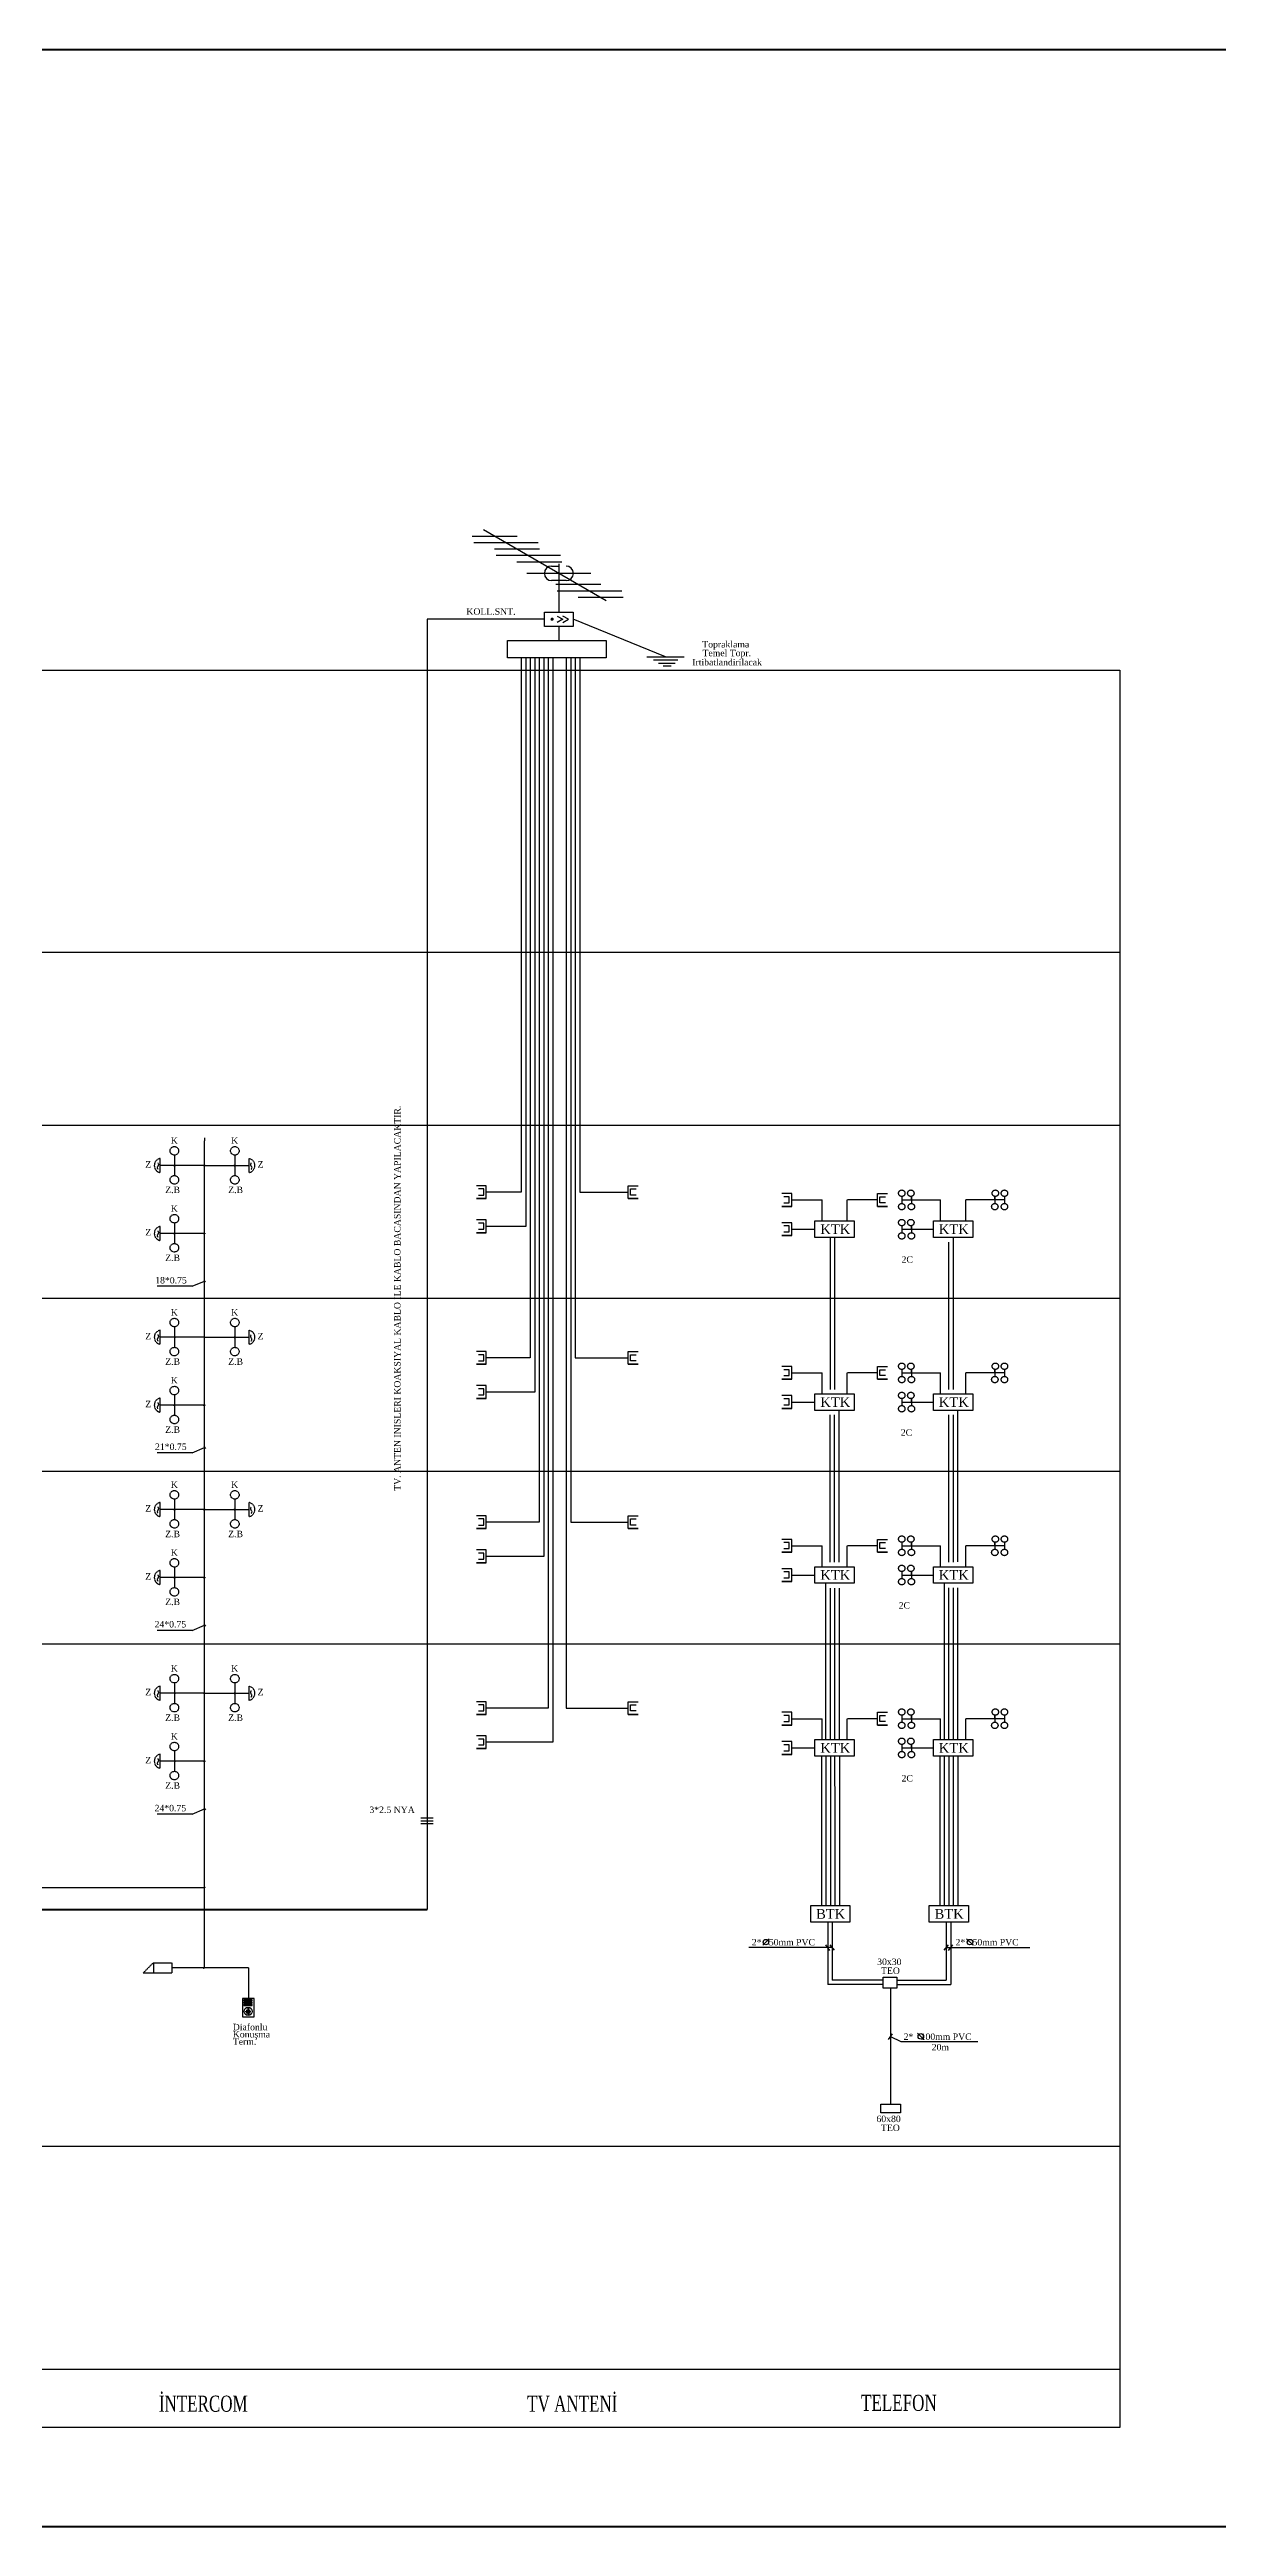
# Model space of a CAD drawing. Header units: metres. Extents: x 134072 to 172200, y 35728 to 38066.
# Drawn here: x 158220 to 159324, y 35728 to 38066 of the extents above; entities that cross this region are included whole.
import ezdxf
from ezdxf.enums import TextEntityAlignment as Align

# ---------------------------------------------------------------- set-up
doc = ezdxf.new("R2010")
doc.units = ezdxf.units.M
doc.linetypes.add('DASHED', pattern=[0.75, 0.5, -0.25])
doc.linetypes.add('DIVIDE', pattern=[31.75, 12.7, -6.35, 0, -6.35, 0, -6.35])
for name, color, linetype in [('ELEKTIRIK', 3, 'Continuous'), ('Kolon', 175, 'Continuous'), ('YAZI', 1, 'Continuous')]:
    doc.layers.add(name, color=color, linetype=linetype)
for name, color, linetype, lineweight in [('ELEKTRİK', 102, 'Continuous', 40), ('PY', 251, 'Continuous', 0), ('u_Aydınlatma', 3, 'Continuous', 40)]:
    doc.layers.add(name, color=color, linetype=linetype, lineweight=lineweight)
doc.styles.add('AKS', font='BOOKOS.TTF', dxfattribs={"height": 40})

msp = doc.modelspace()

# ---------------------------------------------------------------- hatches: boundary and pattern name
at = {"layer": 'ELEKTIRIK', "linetype": 'DASHED', "lineweight": 30}
for points in [[(158338.4, 37012.9, 1), (158337.3, 37012.9, 1)], [(158366.8, 37012.9, 1), (158365.7, 37012.9, 1)], [(158395.2, 37012.9, 1), (158394.1, 37012.9, 1)], [(158338.4, 36948.8, 1), (158337.3, 36948.8, 1)], [(158366.5, 36948.8, 1), (158365.5, 36948.8, 1)], [(158366.5, 36948.8, 1), (158365.5, 36948.8, 1)], [(158338.4, 36850.8, 1), (158337.3, 36850.8, 1)], [(158366.5, 36850.8, 1), (158365.4, 36850.8, 1)], [(158395.2, 36850.8, 1), (158394.1, 36850.8, 1)], [(158338.4, 36786.7, 1), (158337.3, 36786.7, 1)], [(158366.4, 36786.7, 1), (158365.3, 36786.7, 1)], [(158366.4, 36786.7, 1), (158365.3, 36786.7, 1)], [(158338.4, 36688.2, 1), (158337.3, 36688.2, 1)], [(158366.4, 36688.2, 1), (158365.3, 36688.2, 1)], [(158395.2, 36688.2, 1), (158394.1, 36688.2, 1)], [(158338.4, 36624, 1), (158337.3, 36624, 1)], [(158366.4, 36624, 1), (158365.3, 36624, 1)], [(158366.4, 36624.1, 1), (158365.3, 36624.1, 1)], [(158338.4, 36514.8, 1), (158337.3, 36514.8, 1)], [(158366.4, 36514.8, 1), (158365.3, 36514.8, 1)], [(158395.2, 36514.8, 1), (158394.1, 36514.8, 1)], [(158338.4, 36450.6, 1), (158337.3, 36450.6, 1)], [(158366.4, 36450.6, 1), (158365.3, 36450.6, 1)], [(158366.4, 36450.6, 1), (158365.3, 36450.6, 1)], [(158366.2, 36255.6, 1), (158365.2, 36255.6, 1)]]:
    msp.add_hatch(color=1, dxfattribs=at).paths.add_polyline_path(points)
at = {"layer": 'ELEKTIRIK'}
msp.add_hatch(color=1, dxfattribs=at).paths.add_polyline_path([(158366.3, 36331.6, 1), (158365.2, 36331.6, 1)])

# ---------------------------------------------------------------- linework, layer by layer
at = {"color": 1, "lineweight": 30}
for p, q in [((158920.8, 36986.5), (158911.3, 36986.5)), ((158911.3, 36974.4), (158920.8, 36974.4)), ((158920.8, 36974.4), (158911.3, 36974.4)), ((158918.5, 36983.5), (158913.2, 36983.5)), ((158913.2, 36977.8), (158918.5, 36977.8)), ((158918.5, 36977.8), (158918.5, 36983.5)), ((158920.8, 36974.4), (158920.8, 36986.5)), ((159001.7, 36986.5), (159011.2, 36986.5)), ((159001.7, 36974.4), (159001.7, 36986.5)), ((159011.2, 36974.4), (159001.7, 36974.4)), ((159001.7, 36974.4), (159011.2, 36974.4)), ((159004, 36983.5), (159009.3, 36983.5)), ((159004, 36977.8), (159004, 36983.5)), ((159009.3, 36977.8), (159004, 36977.8)), ((158920.8, 36958.9), (158911.3, 36958.9)), ((158911.3, 36946.8), (158920.8, 36946.8)), ((158920.8, 36946.8), (158911.3, 36946.8)), ((158918.5, 36955.9), (158913.2, 36955.9)), ((158913.2, 36950.2), (158918.5, 36950.2)), ((158918.5, 36950.2), (158918.5, 36955.9)), ((158920.8, 36946.8), (158920.8, 36958.9)), ((158920.8, 36823.3), (158911.3, 36823.3)), ((158920.8, 36811.2), (158920.8, 36823.3)), ((159001.7, 36823.3), (159011.2, 36823.3)), ((159001.7, 36811.2), (159001.7, 36823.3)), ((158911.3, 36811.2), (158920.8, 36811.2)), ((158920.8, 36811.2), (158911.3, 36811.2)), ((158918.5, 36820.2), (158913.2, 36820.2)), ((158913.2, 36814.6), (158918.5, 36814.6)), ((158918.5, 36814.6), (158918.5, 36820.2)), ((159011.2, 36811.2), (159001.7, 36811.2)), ((159001.7, 36811.2), (159011.2, 36811.2)), ((159004, 36820.2), (159009.3, 36820.2)), ((159004, 36814.6), (159004, 36820.2)), ((159009.3, 36814.6), (159004, 36814.6)), ((158920.8, 36795.7), (158911.3, 36795.7)), ((158911.3, 36783.6), (158920.8, 36783.6)), ((158920.8, 36783.6), (158911.3, 36783.6)), ((158918.5, 36792.6), (158913.2, 36792.6)), ((158913.2, 36787), (158918.5, 36787)), ((158918.5, 36787), (158918.5, 36792.6)), ((158920.8, 36783.6), (158920.8, 36795.7)), ((158920.8, 36660), (158911.3, 36660)), ((158920.8, 36648), (158920.8, 36660)), ((159001.7, 36660), (159011.2, 36660)), ((159001.7, 36648), (159001.7, 36660)), ((158911.3, 36648), (158920.8, 36648)), ((158920.8, 36648), (158911.3, 36648)), ((158918.5, 36657), (158913.2, 36657)), ((158913.2, 36651.4), (158918.5, 36651.4)), ((158918.5, 36651.4), (158918.5, 36657)), ((159011.2, 36648), (159001.7, 36648)), ((159001.7, 36648), (159011.2, 36648)), ((159004, 36657), (159009.3, 36657)), ((159004, 36651.4), (159004, 36657)), ((159009.3, 36651.4), (159004, 36651.4)), ((158920.8, 36632.4), (158911.3, 36632.4)), ((158911.3, 36620.3), (158920.8, 36620.3)), ((158920.8, 36620.3), (158911.3, 36620.3)), ((158918.5, 36629.4), (158913.2, 36629.4)), ((158913.2, 36623.7), (158918.5, 36623.7)), ((158918.5, 36623.7), (158918.5, 36629.4)), ((158920.8, 36620.3), (158920.8, 36632.4)), ((158920.8, 36496.8), (158911.3, 36496.8)), ((158920.8, 36484.7), (158920.8, 36496.8)), ((159001.7, 36496.8), (159011.2, 36496.8)), ((159001.7, 36484.7), (159001.7, 36496.8)), ((158911.3, 36484.7), (158920.8, 36484.7)), ((158920.8, 36484.7), (158911.3, 36484.7)), ((158918.5, 36493.8), (158913.2, 36493.8)), ((158913.2, 36488.1), (158918.5, 36488.1)), ((158918.5, 36488.1), (158918.5, 36493.8)), ((159011.2, 36484.7), (159001.7, 36484.7)), ((159001.7, 36484.7), (159011.2, 36484.7)), ((159004, 36493.8), (159009.3, 36493.8)), ((159004, 36488.1), (159004, 36493.8)), ((159009.3, 36488.1), (159004, 36488.1)), ((158920.8, 36469.2), (158911.3, 36469.2)), ((158911.3, 36457.1), (158920.8, 36457.1)), ((158920.8, 36457.1), (158911.3, 36457.1)), ((158918.5, 36466.2), (158913.2, 36466.2)), ((158913.2, 36460.5), (158918.5, 36460.5)), ((158918.5, 36460.5), (158918.5, 36466.2)), ((158920.8, 36457.1), (158920.8, 36469.2))]:
    msp.add_line(p, q, dxfattribs=at)
at = {"layer": 'ELEKTIRIK', "color": 1, "lineweight": 30}
for p, q in [((158661.6, 37606.8), (158619.1, 37606.8)), ((158681.2, 37600.7), (158620.5, 37600.7)), ((158745.6, 37546.1), (158629.8, 37612.9)), ((158682.6, 37594.7), (158640.1, 37594.7)), ((158702.3, 37588.6), (158641.5, 37588.6)), ((158703.7, 37582.5), (158661.2, 37582.5)), ((158731.2, 37571.9), (158670.5, 37571.9)), ((158694, 37578.7), (158700.8, 37578.7)), ((158700.8, 37581), (158700.8, 37535.4)), ((158707.7, 37565), (158694, 37565)), ((158740.5, 37561.3), (158698, 37561.3)), ((158760.2, 37555.2), (158699.4, 37555.2)), ((158761.6, 37549.1), (158719, 37549.1)), ((158687.2, 37528.6), (158576.4, 37528.6)), ((158576.4, 37528.6), (158576.4, 36310.7)), ((158687.2, 37535.4), (158714.5, 37535.4)), ((158687.2, 37521.8), (158687.2, 37535.4)), ((158699.2, 37531.6), (158704.5, 37528.6)), ((158704.5, 37528.6), (158699.2, 37525.6)), ((158710, 37528.6), (158704.7, 37531.6)), ((158704.7, 37525.6), (158710, 37528.6)), ((158714.5, 37535.4), (158714.5, 37521.8)), ((158801.6, 37493.2), (158714.5, 37528.6)), ((158652.2, 37492.1), (158652.2, 37508.5)), ((158652.2, 37508.5), (158745.5, 37508.5)), ((158714.5, 37521.8), (158687.2, 37521.8)), ((158700.8, 37521.8), (158700.8, 37508.5)), ((158745.5, 37508.5), (158745.5, 37492.1)), ((158745.5, 37492.1), (158652.2, 37492.1)), ((158665.4, 37492.1), (158665.4, 36987.7)), ((158669.6, 37492.1), (158669.6, 36955.5)), ((158673.9, 37492.1), (158673.9, 36831.3)), ((158678.1, 37492.1), (158678.1, 36799.1)), ((158682.4, 37492.1), (158682.4, 36676.2)), ((158686.6, 37492.1), (158686.6, 36644)), ((158690.9, 37492.1), (158690.9, 36500.7)), ((158695.1, 37492.1), (158695.1, 36468.5)), ((158707.9, 37492.1), (158707.9, 36500.7)), ((158712.2, 37492.1), (158712.2, 36676.2)), ((158716.4, 37492.1), (158716.4, 36831.3)), ((158720.7, 37492.1), (158720.7, 36987.7)), ((158783.9, 37493.2), (158819.3, 37493.2)), ((158790.1, 37490.4), (158813.1, 37490.4)), ((158794.8, 37487.1), (158810.8, 37487.1)), ((158799.5, 37484.7), (158807, 37484.7)), ((158632.3, 36993.8), (158622.9, 36993.8)), ((158630.1, 36990.8), (158624.8, 36990.8)), ((158630.1, 36985.1), (158630.1, 36990.8)), ((158632.3, 36981.7), (158632.3, 36993.8)), ((158665.4, 36987.7), (158632.3, 36987.7)), ((158720.7, 36987.7), (158766.3, 36987.7)), ((158766.3, 36993.8), (158775.7, 36993.8)), ((158766.3, 36981.7), (158766.3, 36993.8)), ((158768.5, 36990.8), (158773.8, 36990.8)), ((158768.5, 36985.1), (158768.5, 36990.8)), ((158622.9, 36981.7), (158632.3, 36981.7)), ((158632.3, 36981.7), (158622.9, 36981.7)), ((158624.8, 36985.1), (158630.1, 36985.1)), ((158775.7, 36981.7), (158766.3, 36981.7)), ((158766.3, 36981.7), (158775.7, 36981.7)), ((158773.8, 36985.1), (158768.5, 36985.1)), ((158632.3, 36961.6), (158622.9, 36961.6)), ((158622.9, 36949.5), (158632.3, 36949.5)), ((158632.3, 36949.5), (158622.9, 36949.5)), ((158630.1, 36958.6), (158624.8, 36958.6)), ((158624.8, 36952.9), (158630.1, 36952.9)), ((158630.1, 36952.9), (158630.1, 36958.6)), ((158632.3, 36949.5), (158632.3, 36961.6)), ((158669.6, 36955.5), (158632.3, 36955.5)), ((158632.3, 36837.4), (158622.9, 36837.4)), ((158622.9, 36825.3), (158632.3, 36825.3)), ((158632.3, 36825.3), (158622.9, 36825.3)), ((158630.1, 36834.3), (158624.8, 36834.3)), ((158624.8, 36828.7), (158630.1, 36828.7)), ((158630.1, 36828.7), (158630.1, 36834.3)), ((158632.3, 36825.3), (158632.3, 36837.4)), ((158673.9, 36831.3), (158632.3, 36831.3)), ((158716.4, 36831.3), (158766.3, 36831.3)), ((158766.3, 36837.4), (158775.7, 36837.4)), ((158766.3, 36825.3), (158766.3, 36837.4)), ((158775.7, 36825.3), (158766.3, 36825.3)), ((158766.3, 36825.3), (158775.7, 36825.3)), ((158768.5, 36834.3), (158773.8, 36834.3)), ((158768.5, 36828.7), (158768.5, 36834.3)), ((158773.8, 36828.7), (158768.5, 36828.7)), ((158632.3, 36805.2), (158622.9, 36805.2)), ((158630.1, 36802.2), (158624.8, 36802.2)), ((158630.1, 36796.5), (158630.1, 36802.2)), ((158632.3, 36793.1), (158632.3, 36805.2)), ((158622.9, 36793.1), (158632.3, 36793.1)), ((158632.3, 36793.1), (158622.9, 36793.1)), ((158624.8, 36796.5), (158630.1, 36796.5)), ((158678.1, 36799.1), (158632.3, 36799.1)), ((158632.3, 36682.3), (158622.9, 36682.3)), ((158622.9, 36670.2), (158632.3, 36670.2)), ((158632.3, 36670.2), (158622.9, 36670.2)), ((158630.1, 36679.3), (158624.8, 36679.3)), ((158624.8, 36673.6), (158630.1, 36673.6)), ((158630.1, 36673.6), (158630.1, 36679.3)), ((158632.3, 36670.2), (158632.3, 36682.3)), ((158682.4, 36676.2), (158632.3, 36676.2)), ((158712.2, 36676.2), (158766.3, 36676.2)), ((158766.3, 36682.3), (158775.7, 36682.3)), ((158766.3, 36670.2), (158766.3, 36682.3)), ((158775.7, 36670.2), (158766.3, 36670.2)), ((158766.3, 36670.2), (158775.7, 36670.2)), ((158768.5, 36679.3), (158773.8, 36679.3)), ((158768.5, 36673.6), (158768.5, 36679.3)), ((158773.8, 36673.6), (158768.5, 36673.6)), ((158632.3, 36650.1), (158622.9, 36650.1)), ((158622.9, 36638), (158632.3, 36638)), ((158632.3, 36638), (158622.9, 36638)), ((158630.1, 36647.1), (158624.8, 36647.1)), ((158624.8, 36641.4), (158630.1, 36641.4)), ((158630.1, 36641.4), (158630.1, 36647.1)), ((158632.3, 36638), (158632.3, 36650.1)), ((158686.6, 36644), (158632.3, 36644)), ((158632.3, 36506.8), (158622.9, 36506.8)), ((158630.1, 36503.8), (158624.8, 36503.8)), ((158624.8, 36498.1), (158630.1, 36498.1)), ((158630.1, 36498.1), (158630.1, 36503.8)), ((158632.3, 36494.7), (158632.3, 36506.8)), ((158690.9, 36500.7), (158632.3, 36500.7)), ((158707.9, 36500.7), (158766.3, 36500.7)), ((158766.3, 36506.8), (158775.7, 36506.8)), ((158766.3, 36494.7), (158766.3, 36506.8)), ((158768.5, 36503.8), (158773.8, 36503.8)), ((158768.5, 36498.1), (158768.5, 36503.8)), ((158773.8, 36498.1), (158768.5, 36498.1)), ((158622.9, 36494.7), (158632.3, 36494.7)), ((158632.3, 36494.7), (158622.9, 36494.7)), ((158632.3, 36474.7), (158622.9, 36474.7)), ((158632.3, 36462.6), (158632.3, 36474.7)), ((158775.7, 36494.7), (158766.3, 36494.7)), ((158766.3, 36494.7), (158775.7, 36494.7)), ((158622.9, 36462.6), (158632.3, 36462.6)), ((158632.3, 36462.6), (158622.9, 36462.6)), ((158630.1, 36471.6), (158624.8, 36471.6)), ((158624.8, 36466), (158630.1, 36466)), ((158630.1, 36466), (158630.1, 36471.6)), ((158695.1, 36468.5), (158632.3, 36468.5)), ((158954.8, 36298.7), (158954.8, 36239.8)), ((158959.1, 36298.7), (158959.1, 36244.1)), ((159066.7, 36298.7), (159066.7, 36244.1)), ((159071, 36298.7), (159071, 36239.8)), ((159007.1, 36239.8), (158954.8, 36239.8)), ((159007.1, 36244.1), (158959.1, 36244.1)), ((159007.1, 36246.9), (159020.2, 36246.9)), ((159007.1, 36236.3), (159007.1, 36246.9)), ((159020.2, 36246.9), (159020.2, 36236.3)), ((159020.2, 36244.1), (159066.7, 36244.1)), ((159020.2, 36239.8), (159071, 36239.8)), ((159020.2, 36236.3), (159007.1, 36236.3)), ((159014.1, 36236.3), (159014.1, 36127)), ((159004.8, 36127), (159023.5, 36127)), ((159004.8, 36118.8), (159004.8, 36127)), ((159023.5, 36127), (159023.5, 36118.8)), ((159023.5, 36118.8), (159004.8, 36118.8))]:
    msp.add_line(p, q, dxfattribs=at)
at = {"layer": 'ELEKTIRIK', "color": 0}
for p, q in [((156711.1, 37480.4), (159230.6, 37480.4)), ((159230.6, 37480.4), (159230.6, 35821.6)), ((156711.1, 37214.2), (158243.4, 37214.2)), ((158243.4, 37214.2), (159230.6, 37214.2)), ((156711.1, 37051), (158245.8, 37051)), ((158245.8, 37051), (159230.6, 37051)), ((156711.1, 36887.8), (158242.8, 36887.8)), ((158242.8, 36887.8), (159230.6, 36887.8)), ((156711.1, 36724.5), (159230.6, 36724.5)), ((156711.1, 36561.3), (159230.6, 36561.3)), ((156711.1, 36087.3), (159230.6, 36087.3)), ((156711.1, 35876.8), (159230.6, 35876.8)), ((159230.6, 35821.6), (156711.1, 35821.6))]:
    msp.add_line(p, q, dxfattribs=at)
at = {"layer": 'ELEKTIRIK', "color": 1, "linetype": 'DASHED', "lineweight": 30}
for p, q in [((158366, 37039.1), (158365.7, 36255.6)), ((158324.3, 37006.3), (158324.3, 37019.6)), ((158366.2, 37012.9), (158324.3, 37012.9)), ((158337.7, 37022.8), (158337.7, 37003.5)), ((158366.2, 37012.9), (158408.2, 37012.9)), ((158394.8, 37022.8), (158394.8, 37003.5)), ((158408.2, 37006.3), (158408.2, 37019.6)), ((158324.3, 36942.2), (158324.3, 36955.4)), ((158366.2, 36948.8), (158324.3, 36948.8)), ((158337.7, 36958.6), (158337.7, 36939.3)), ((158957, 36945), (158957, 36801.6)), ((158961.3, 36945), (158961.3, 36801.6)), ((159068.9, 36940.6), (159068.9, 36801.6)), ((159073.2, 36945), (159073.2, 36801.6)), ((158324.3, 36844.2), (158324.3, 36857.4)), ((158366.2, 36850.8), (158324.3, 36850.8)), ((158337.7, 36860.6), (158337.7, 36841.3)), ((158366.2, 36850.8), (158408.2, 36850.8)), ((158394.8, 36860.6), (158394.8, 36841.3)), ((158408.2, 36844.2), (158408.2, 36857.4)), ((158324.3, 36780), (158324.3, 36793.3)), ((158365.7, 36786.7), (158324.3, 36786.7)), ((158337.7, 36796.5), (158337.7, 36777.2)), ((158957, 36638.4), (158957, 36777.5)), ((158961.3, 36638.4), (158961.3, 36777.5)), ((158965.5, 36638.4), (158965.5, 36781.8)), ((159068.9, 36777.5), (159068.9, 36638.6)), ((159073.2, 36777.5), (159073.2, 36638.6)), ((159077.4, 36781.8), (159077.4, 36638.6)), ((158324.3, 36681.5), (158324.3, 36694.8)), ((158366.2, 36688.2), (158324.3, 36688.2)), ((158337.7, 36698), (158337.7, 36678.7)), ((158366.2, 36688.2), (158408.2, 36688.2)), ((158394.8, 36698), (158394.8, 36678.7)), ((158408.2, 36681.5), (158408.2, 36694.8)), ((158324.3, 36617.4), (158324.3, 36630.7)), ((158366.2, 36624), (158324.3, 36624)), ((158337.7, 36633.9), (158337.7, 36614.6)), ((158952.8, 36618.6), (158952.8, 36471.2)), ((158957, 36613.9), (158957, 36471.2)), ((158961.3, 36613.9), (158961.3, 36471)), ((158965.5, 36613.9), (158965.5, 36471.1)), ((159064.7, 36618.6), (159064.7, 36471.1)), ((159068.9, 36614.2), (159068.9, 36470.9)), ((159073.2, 36614.2), (159073.2, 36471)), ((159077.4, 36614.2), (159077.4, 36471.1)), ((158324.3, 36508.1), (158324.3, 36521.4)), ((158337.7, 36524.6), (158337.7, 36505.3)), ((158394.8, 36524.6), (158394.8, 36505.3)), ((158408.2, 36508.1), (158408.2, 36521.4)), ((158366.2, 36514.8), (158324.3, 36514.8)), ((158366.2, 36514.8), (158408.2, 36514.8)), ((158324.3, 36444), (158324.3, 36457.3)), ((158366.2, 36450.6), (158324.3, 36450.6)), ((158337.7, 36460.5), (158337.7, 36441.2)), ((158965.8, 36455.4), (158965.8, 36314.4)), ((157473.7, 36331.6), (158365.7, 36331.6)), ((158308.2, 36250.7), (158317.9, 36260.5)), ((158335.4, 36250.7), (158308.2, 36250.7)), ((158317.9, 36260.5), (158335.4, 36260.5)), ((158317.9, 36260.5), (158317.9, 36250.7)), ((158335.4, 36260.5), (158335.4, 36250.7)), ((158407.6, 36255.6), (158335.4, 36255.6)), ((158407.6, 36255.6), (158407.6, 36226.7))]:
    msp.add_line(p, q, dxfattribs=at)
at = {"layer": 'ELEKTIRIK'}
for p, q in [((158942.7, 36960.7), (158979.8, 36960.7)), ((158942.7, 36945), (158942.7, 36960.7)), ((158979.8, 36945), (158942.7, 36945)), ((158979.8, 36960.7), (158979.8, 36945)), ((159054.6, 36960.7), (159091.7, 36960.7)), ((159054.6, 36945), (159054.6, 36960.7)), ((159091.7, 36945), (159054.6, 36945)), ((159091.7, 36960.7), (159091.7, 36945)), ((158942.7, 36797.4), (158979.8, 36797.4)), ((158942.7, 36781.8), (158942.7, 36797.4)), ((158979.8, 36781.8), (158942.7, 36781.8)), ((158979.8, 36797.4), (158979.8, 36781.8)), ((159054.6, 36797.4), (159091.7, 36797.4)), ((159054.6, 36781.8), (159054.6, 36797.4)), ((159091.7, 36781.8), (159054.6, 36781.8)), ((159091.7, 36797.4), (159091.7, 36781.8)), ((158942.7, 36634.2), (158979.8, 36634.2)), ((158942.7, 36618.6), (158942.7, 36634.2)), ((158979.8, 36618.6), (158942.7, 36618.6)), ((158979.8, 36634.2), (158979.8, 36618.6)), ((159054.6, 36634.2), (159091.7, 36634.2)), ((159054.6, 36618.6), (159054.6, 36634.2)), ((159091.7, 36618.6), (159054.6, 36618.6)), ((159091.7, 36634.2), (159091.7, 36618.6)), ((158942.7, 36471), (158979.8, 36471)), ((158942.7, 36455.4), (158942.7, 36471)), ((158979.8, 36455.4), (158942.7, 36455.4)), ((158979.8, 36471), (158979.8, 36455.4)), ((159054.6, 36471), (159091.7, 36471)), ((159054.6, 36455.4), (159054.6, 36471)), ((159091.7, 36455.4), (159054.6, 36455.4)), ((159091.7, 36471), (159091.7, 36455.4)), ((158938.7, 36314.4), (158975.8, 36314.4)), ((158938.7, 36298.7), (158938.7, 36314.4)), ((158975.8, 36314.4), (158975.8, 36298.7)), ((159050.6, 36314.4), (159087.7, 36314.4)), ((159050.6, 36298.7), (159050.6, 36314.4)), ((159087.7, 36314.4), (159087.7, 36298.7)), ((158975.8, 36298.7), (158938.7, 36298.7)), ((159087.7, 36298.7), (159050.6, 36298.7))]:
    msp.add_line(p, q, dxfattribs=at)
at = {"layer": 'ELEKTIRIK', "color": 1}
for p, q in [((158570.6, 36397.1), (158582.1, 36397.1)), ((158570.6, 36394.4), (158582.1, 36394.4)), ((158570.6, 36391.8), (158582.1, 36391.8))]:
    msp.add_line(p, q, dxfattribs=at)
at = {"layer": 'ELEKTIRIK', "color": 1, "lineweight": 30, "const_width": 1.52}
msp.add_lwpolyline([(158693.7, 37528.6, 1), (158695.2, 37528.6, 1)], format="xyb", close=True, dxfattribs=at)
at = {"layer": 'ELEKTIRIK', "color": 1, "lineweight": 30}
for points in [[(158402.2, 36209.5), (158413.1, 36209.5), (158413.1, 36226.7), (158402.2, 36226.7)], [(158403.4, 36224.5), (158411.2, 36224.5), (158411.2, 36225.4), (158403.4, 36225.4)], [(158403.4, 36222.3), (158411.2, 36222.3), (158411.2, 36223.2), (158403.4, 36223.2)], [(158403.4, 36220.2), (158411.2, 36220.2), (158411.2, 36221.1), (158403.4, 36221.1)]]:
    msp.add_lwpolyline(points, close=True, dxfattribs=at)
for points in [[(158405.5, 36215.8), (158409.2, 36215.8)], [(158406.9, 36217), (158408.2, 36217)], [(158404.5, 36214.5), (158410, 36214.5)], [(158405.5, 36213.3), (158409.2, 36213.3)], [(158406.9, 36212.1), (158408.2, 36212.1)]]:
    msp.add_lwpolyline(points, dxfattribs=at)
at = {"layer": 'ELEKTIRIK', "color": 1, "linetype": 'DASHED', "lineweight": 30}
for centre, radius in [((158337.7, 37026.8), 4.04), ((158337.8, 37012.9), 0.544), ((158366.2, 37012.9), 0.544), ((158394.8, 37026.8), 4.04), ((158394.6, 37012.9), 0.544), ((158337.7, 36999.4), 4.04), ((158394.8, 36999.4), 4.04), ((158337.7, 36962.7), 4.04), ((158337.8, 36948.8), 0.544), ((158366, 36948.8), 0.544), ((158366, 36948.8), 0.544), ((158337.7, 36935.3), 4.04), ((158337.7, 36864.7), 4.04), ((158337.8, 36850.8), 0.544), ((158366, 36850.8), 0.544), ((158394.8, 36864.7), 4.04), ((158394.6, 36850.8), 0.544), ((158337.7, 36837.3), 4.04), ((158394.8, 36837.3), 4.04), ((158337.7, 36800.5), 4.04), ((158337.7, 36773.2), 4.04), ((158337.8, 36786.7), 0.544), ((158365.9, 36786.7), 0.544), ((158365.9, 36786.7), 0.544), ((158337.7, 36702.1), 4.04), ((158337.8, 36688.2), 0.544), ((158365.9, 36688.2), 0.544), ((158394.8, 36702.1), 4.04), ((158394.6, 36688.2), 0.544), ((158337.7, 36674.7), 4.04), ((158394.8, 36674.7), 4.04), ((158337.7, 36637.9), 4.04), ((158337.7, 36610.5), 4.04), ((158337.8, 36624), 0.544), ((158365.9, 36624), 0.544), ((158365.9, 36624.1), 0.544), ((158337.7, 36528.6), 4.04), ((158394.8, 36528.6), 4.04), ((158337.7, 36501.2), 4.04), ((158337.8, 36514.8), 0.544), ((158365.9, 36514.8), 0.544), ((158394.8, 36501.2), 4.04), ((158394.6, 36514.8), 0.544), ((158337.7, 36464.5), 4.04), ((158337.8, 36450.6), 0.544), ((158365.9, 36450.6), 0.544), ((158365.9, 36450.6), 0.544), ((158337.7, 36437.1), 4.04), ((158365.7, 36255.6), 0.544)]:
    msp.add_circle(centre, radius, dxfattribs=at)
at = {"layer": 'ELEKTIRIK', "color": 1, "linetype": 'DASHED'}
msp.add_circle((158365.8, 36331.6), 0.544, dxfattribs=at)
at = {"layer": 'ELEKTIRIK', "color": 1, "lineweight": 30}
msp.add_circle((158407.4, 36214.5), 3.83, dxfattribs=at)
for centre, start, end in [((158694, 37571.9), 90, 270), ((158707.7, 37571.9), 270, 90)]:
    msp.add_arc(centre, 6.84, start, end, dxfattribs=at)
at = {"layer": 'ELEKTIRIK', "color": 1, "linetype": 'DASHED', "lineweight": 30}
for centre, radius, start, end in [((158325.5, 37012.9), 6.75, 100.3889, 259.6111), ((158323.3, 37010.9), 1.82, 126.8699, 233.1301), ((158321.1, 37013.8), 1.82, 306.8699, 53.1301), ((158407, 37012.9), 6.75, 280.3889, 79.6111), ((158411.4, 37013.8), 1.82, 126.8699, 233.1301), ((158409.2, 37010.9), 1.82, 306.8699, 53.1301), ((158325.5, 36948.8), 6.75, 100.3889, 259.6111), ((158323.3, 36946.7), 1.82, 126.8699, 233.1301), ((158321.1, 36949.6), 1.82, 306.8699, 53.1301), ((158325.5, 36850.8), 6.75, 100.3889, 259.6111), ((158323.3, 36848.7), 1.82, 126.8699, 233.1301), ((158321.1, 36851.7), 1.82, 306.8699, 53.1301), ((158407, 36850.8), 6.75, 280.3889, 79.6111), ((158411.4, 36851.7), 1.82, 126.8699, 233.1301), ((158409.2, 36848.7), 1.82, 306.8699, 53.1301), ((158325.5, 36786.7), 6.75, 100.3889, 259.6111), ((158323.3, 36784.6), 1.82, 126.8699, 233.1301), ((158321.1, 36787.5), 1.82, 306.8699, 53.1301), ((158325.5, 36688.2), 6.75, 100.3889, 259.6111), ((158323.3, 36686.1), 1.82, 126.8699, 233.1301), ((158321.1, 36689), 1.82, 306.8699, 53.1301), ((158407, 36688.2), 6.75, 280.3889, 79.6111), ((158411.4, 36689), 1.82, 126.8699, 233.1301), ((158409.2, 36686.1), 1.82, 306.8699, 53.1301), ((158325.5, 36624), 6.75, 100.3889, 259.6111), ((158323.3, 36622), 1.82, 126.8699, 233.1301), ((158321.1, 36624.9), 1.82, 306.8699, 53.1301), ((158325.5, 36514.8), 6.75, 100.3889, 259.6111), ((158407, 36514.8), 6.75, 280.3889, 79.6111), ((158323.3, 36512.7), 1.82, 126.8699, 233.1301), ((158321.1, 36515.6), 1.82, 306.8699, 53.1301), ((158411.4, 36515.6), 1.82, 126.8699, 233.1301), ((158409.2, 36512.7), 1.82, 306.8699, 53.1301), ((158325.5, 36450.6), 6.75, 100.3889, 259.6111), ((158323.3, 36448.6), 1.82, 126.8699, 233.1301), ((158321.1, 36451.5), 1.82, 306.8699, 53.1301)]:
    msp.add_arc(centre, radius, start, end, dxfattribs=at)
at = {"layer": 'ELEKTRİK'}
for p, q in [((135359.3, 38066.3, 127785.9), (172199.8, 38066.3, 127785.9)), ((134072.3, 35728.3, 127785.9), (172199.8, 35728.3, 127785.9))]:
    msp.add_line(p, q, dxfattribs=at)
at = {"layer": 'Kolon', "color": 1, "linetype": 'DIVIDE', "lineweight": 30, "ltscale": 20}
for p, q in [((159024.7, 36983.7), (159024.7, 36977.2)), ((159024.7, 36980.4), (159061.3, 36980.4)), ((159033.8, 36980.2), (159033.8, 36983.7)), ((159033.8, 36983.7), (159033.8, 36977.2)), ((159061.3, 36960.7), (159061.3, 36980.4)), ((159121.7, 36980.4), (159085.1, 36980.4)), ((159085.1, 36960.7), (159085.1, 36980.4)), ((159112.6, 36980.2), (159112.6, 36983.7)), ((159112.6, 36983.7), (159112.6, 36977.2)), ((159121.7, 36983.7), (159121.7, 36977.2)), ((159024.7, 36956.1), (159024.7, 36949.6)), ((159024.7, 36952.8), (159054.6, 36952.8)), ((159033.8, 36952.6), (159033.8, 36956.1)), ((159033.8, 36956.1), (159033.8, 36949.6)), ((159024.7, 36820.5), (159024.7, 36813.9)), ((159024.7, 36817.2), (159061.3, 36817.2)), ((159033.8, 36817), (159033.8, 36820.5)), ((159033.8, 36820.5), (159033.8, 36813.9)), ((159061.3, 36797.4), (159061.3, 36817.2)), ((159121.7, 36817.2), (159085.1, 36817.2)), ((159085.1, 36797.4), (159085.1, 36817.2)), ((159112.6, 36817), (159112.6, 36820.5)), ((159112.6, 36820.5), (159112.6, 36813.9)), ((159121.7, 36820.5), (159121.7, 36813.9)), ((159024.7, 36792.9), (159024.7, 36786.3)), ((159024.7, 36789.6), (159054.6, 36789.6)), ((159033.8, 36789.4), (159033.8, 36792.9)), ((159033.8, 36792.9), (159033.8, 36786.3)), ((159024.7, 36657.3), (159024.7, 36650.7)), ((159024.7, 36654), (159061.3, 36654)), ((159033.8, 36653.8), (159033.8, 36657.3)), ((159033.8, 36657.3), (159033.8, 36650.7)), ((159061.3, 36634.2), (159061.3, 36654)), ((159121.7, 36654), (159085.1, 36654)), ((159085.1, 36634.2), (159085.1, 36654)), ((159112.6, 36653.8), (159112.6, 36657.3)), ((159112.6, 36657.3), (159112.6, 36650.7)), ((159121.7, 36657.3), (159121.7, 36650.7)), ((159024.7, 36629.7), (159024.7, 36623.1)), ((159024.7, 36626.4), (159054.6, 36626.4)), ((159033.8, 36626.1), (159033.8, 36629.7)), ((159033.8, 36629.7), (159033.8, 36623.1)), ((159024.7, 36494.1), (159024.7, 36487.5)), ((159024.7, 36490.8), (159061.3, 36490.8)), ((159033.8, 36490.5), (159033.8, 36494.1)), ((159033.8, 36494.1), (159033.8, 36487.5)), ((159061.3, 36471), (159061.3, 36490.8)), ((159121.7, 36490.8), (159085.1, 36490.8)), ((159085.1, 36471), (159085.1, 36490.8)), ((159112.6, 36490.5), (159112.6, 36494.1)), ((159112.6, 36494.1), (159112.6, 36487.5)), ((159121.7, 36494.1), (159121.7, 36487.5)), ((159024.7, 36466.5), (159024.7, 36459.9)), ((159024.7, 36463.2), (159054.6, 36463.2)), ((159033.8, 36462.9), (159033.8, 36466.5)), ((159033.8, 36466.5), (159033.8, 36459.9))]:
    msp.add_line(p, q, dxfattribs=at)
at = {"layer": 'Kolon', "color": 1, "linetype": 'DASHED', "lineweight": 30}
for p, q in [((158948.8, 36455.3), (158948.8, 36314.4)), ((158953, 36455.4), (158953, 36314.4)), ((158957.3, 36455.4), (158957.3, 36314.4)), ((158961.3, 36455.4), (158961.5, 36314.4)), ((159060.7, 36455.3), (159060.7, 36314.4)), ((159064.9, 36455.4), (159064.9, 36314.4)), ((159069.2, 36455.3), (159069.2, 36314.4)), ((159073.4, 36455.4), (159073.4, 36314.4)), ((159077.7, 36455.4), (159077.7, 36314.4))]:
    msp.add_line(p, q, dxfattribs=at)
at = {"layer": 'Kolon', "color": 1, "linetype": 'DIVIDE', "lineweight": 30, "ltscale": 20}
for centre in [(159024.7, 36986.8), (159033.3, 36986.8), (159113.1, 36986.8), (159121.7, 36986.8), (159024.7, 36974.1), (159033.8, 36974.1), (159112.6, 36974.1), (159121.7, 36974.1), (159024.7, 36959.1), (159024.7, 36946.5), (159033.3, 36959.1), (159033.8, 36946.5), (159024.7, 36823.5), (159033.3, 36823.5), (159113.1, 36823.5), (159121.7, 36823.5), (159024.7, 36810.9), (159033.8, 36810.9), (159112.6, 36810.9), (159121.7, 36810.9), (159024.7, 36795.9), (159024.7, 36783.3), (159033.3, 36795.9), (159033.8, 36783.3), (159024.7, 36660.3), (159033.3, 36660.3), (159113.1, 36660.3), (159121.7, 36660.3), (159024.7, 36647.7), (159033.8, 36647.7), (159112.6, 36647.7), (159121.7, 36647.7), (159024.7, 36632.7), (159024.7, 36620.1), (159033.3, 36632.7), (159033.8, 36620.1), (159024.7, 36497.1), (159033.3, 36497.1), (159113.1, 36497.1), (159121.7, 36497.1), (159024.7, 36484.5), (159024.7, 36469.5), (159033.3, 36469.5), (159033.8, 36484.5), (159112.6, 36484.5), (159121.7, 36484.5), (159024.7, 36456.9), (159033.8, 36456.9)]:
    msp.add_circle(centre, 3.03, dxfattribs=at)
at = {"layer": 'PY', "color": 1, "linetype": 'DASHED', "lineweight": 30}
for p, q in [((158920.8, 36980.4), (158949.4, 36980.4)), ((158949.4, 36960.7), (158949.4, 36980.4)), ((159001.7, 36980.4), (158973.2, 36980.4)), ((158973.2, 36960.7), (158973.2, 36980.4)), ((158920.8, 36952.8), (158942.7, 36952.8)), ((158920.8, 36817.2), (158949.4, 36817.2)), ((158949.4, 36797.4), (158949.4, 36817.2)), ((159001.7, 36817.2), (158973.2, 36817.2)), ((158973.2, 36797.4), (158973.2, 36817.2)), ((158920.8, 36789.6), (158942.7, 36789.6)), ((158920.8, 36654), (158949.4, 36654)), ((158949.4, 36634.2), (158949.4, 36654)), ((159001.7, 36654), (158973.2, 36654)), ((158973.2, 36634.2), (158973.2, 36654)), ((158920.8, 36626.4), (158942.7, 36626.4)), ((158920.8, 36490.8), (158949.4, 36490.8)), ((158949.4, 36471), (158949.4, 36490.8)), ((159001.7, 36490.8), (158973.2, 36490.8)), ((158973.2, 36471), (158973.2, 36490.8)), ((158920.8, 36463.2), (158942.7, 36463.2))]:
    msp.add_line(p, q, dxfattribs=at)
at = {"layer": 'u_Aydınlatma', "color": 1}
msp.add_line((157441.1, 36310.7), (158576.4, 36310.7), dxfattribs=at)
at = {"layer": 'YAZI', "color": 7}
for p, q in [((158354.5, 36898.9), (158321.3, 36898.9)), ((158354.5, 36898.9), (158366.2, 36903.8)), ((158365.4, 36904.7), (158367.1, 36903)), ((158354.5, 36741.8), (158321.3, 36741.8)), ((158354.5, 36741.8), (158366.2, 36746.7)), ((158365.4, 36747.6), (158367.1, 36745.9)), ((158354.5, 36574.1), (158321.3, 36574.1)), ((158354.5, 36574.1), (158366.2, 36579.1)), ((158365.4, 36579.9), (158367.1, 36578.2)), ((158354.5, 36400.7), (158366.2, 36405.6)), ((158365.4, 36406.5), (158367.1, 36404.8)), ((158354.5, 36400.7), (158321.3, 36400.7)), ((158959.1, 36274.8), (158880.2, 36274.8)), ((158899.5, 36282.9), (158893.4, 36276.9)), ((158956.9, 36272.1), (158952.9, 36277.2)), ((158961.1, 36272.2), (158957.1, 36277.3)), ((159064.7, 36272.2), (159068.7, 36277.3)), ((159066.7, 36274.8), (159145.6, 36274.8)), ((159068.9, 36272.1), (159072.9, 36277.2)), ((159086, 36282.9), (159092, 36276.9)), ((159012.1, 36188.1), (159016.1, 36193.2)), ((159039.6, 36194), (159045.7, 36187.9)), ((159014.1, 36190.7), (159023.9, 36186.1)), ((159023.9, 36186.1), (159096.7, 36186.1))]:
    msp.add_line(p, q, dxfattribs=at)
for centre in [(158896.4, 36279.9), (159089.1, 36279.9), (159042.7, 36190.9)]:
    msp.add_circle(centre, 2.59, dxfattribs=at)

# ---------------------------------------------------------------- texts
at = {"layer": 'Kolon', "color": 7, "style": 'AKS', "width": 0.7}
for s, p in [('İNTERCOM', (158365, 35846.1)), ('TV ANTENİ', (158713.5, 35846)), ('TELEFON', (159022, 35845))]:
    msp.add_text(s, height=15.19, dxfattribs=at).set_placement(p, align=Align.MIDDLE)
at = {"layer": 'YAZI', "color": 7, "style": 'AKS'}
for s, height, p in [('KOLL.SNT.', 6.08, (158613.5, 37532.8)), ('Topraklama', 6.08, (158836.3, 37501.9)), ('Irtibatlandirilacak', 6.076, (158826.9, 37485)), ('Temel Topr.', 6.076, (158836.5, 37493.7)), ('K', 6.08, (158334.3, 37033.5)), ('K', 6.08, (158391.3, 37033.5)), ('Z', 6.08, (158310.3, 37011)), ('Z', 6.08, (158416.3, 37011)), ('Z.B', 6.08, (158329, 36986.9)), ('Z.B', 6.08, (158388.5, 36986.9)), ('K', 6.08, (158334.3, 36969.3)), ('Z', 6.08, (158310.3, 36946.9)), ('KTK', 9.11, (158947.8, 36948.3)), ('KTK', 9.11, (159059.7, 36948.3)), ('Z.B', 6.08, (158329, 36922.8)), ('2C', 6.08, (159024.5, 36921.2)), ('18*0.75', 6.08, (158319.6, 36901.6)), ('K', 6.08, (158334.3, 36871.3)), ('K', 6.08, (158391.3, 36871.3)), ('Z', 6.08, (158310.3, 36848.9)), ('Z', 6.08, (158416.3, 36848.9)), ('Z.B', 6.08, (158329, 36824.8)), ('Z.B', 6.08, (158388.5, 36824.8)), ('K', 6.08, (158334.3, 36807.2)), ('Z', 6.08, (158310.3, 36784.8)), ('KTK', 9.11, (158947.8, 36785.1)), ('KTK', 9.11, (159059.7, 36785.1)), ('Z.B', 6.08, (158329, 36760.6)), ('2C', 6.08, (159023.8, 36757.9)), ('21*0.75', 6.08, (158319.4, 36744.5)), ('K', 6.08, (158334.3, 36708.7)), ('K', 6.08, (158391.3, 36708.7)), ('Z', 6.08, (158310.3, 36686.3)), ('Z', 6.08, (158416.3, 36686.3)), ('Z.B', 6.08, (158329, 36662.1)), ('Z.B', 6.08, (158388.5, 36662.1)), ('K', 6.08, (158334.3, 36644.6)), ('Z', 6.08, (158310.3, 36622.1)), ('KTK', 9.11, (158947.8, 36621.9)), ('KTK', 9.11, (159059.7, 36621.9)), ('Z.B', 6.08, (158329, 36598)), ('2C', 6.08, (159021.8, 36594.7)), ('24*0.75', 6.08, (158319, 36576.9)), ('K', 6.08, (158334.3, 36535.3)), ('K', 6.08, (158391.3, 36535.3)), ('Z', 6.08, (158310.3, 36512.9)), ('Z', 6.08, (158416.3, 36512.9)), ('Z.B', 6.08, (158329, 36488.7)), ('K', 6.08, (158334.3, 36471.1)), ('Z.B', 6.08, (158388.5, 36488.7)), ('Z', 6.08, (158310.3, 36448.7)), ('KTK', 9.11, (158947.8, 36458.7)), ('KTK', 9.11, (159059.7, 36458.7)), ('Z.B', 6.08, (158329, 36424.6)), ('2C', 6.08, (159024.5, 36431.5)), ('24*0.75', 6.08, (158319, 36403.4)), ('3*2.5 NYA', 6.08, (158521.9, 36401.8)), ('BTK', 9.11, (158943.8, 36302)), ('BTK', 9.11, (159055.7, 36302)), ('2*   50mm PVC', 6.076, (158883.1, 36276.8)), ('30x30', 6.08, (159001.5, 36258.3)), ('2*   50mm PVC', 6.076, (159075.5, 36276.8)), ('TEO', 6.08, (159005.1, 36249.9)), ('Diafonlu', 6.08, (158392.9, 36196.7)), ('Konuşma', 6.08, (158392.9, 36189.9)), ('   2*   100mm PVC', 6.076, (159019.6, 36187.6)), ('Term.', 6.08, (158392.9, 36183)), ('20m', 6.08, (159053, 36177.7)), ('60x80', 6.08, (159000.8, 36110)), ('TEO', 6.08, (159005, 36101.6))]:
    msp.add_text(s, height=height, dxfattribs=at).set_placement(p)
msp.add_text('TV. ANTEN INISLERI KOAKSIYAL KABLO ILE KABLO BACASINDAN YAPILACAKTIR. ', height=6.076, rotation=90, dxfattribs=at).set_placement((158551.3, 36705.9))

doc.saveas('drawing.dxf')
